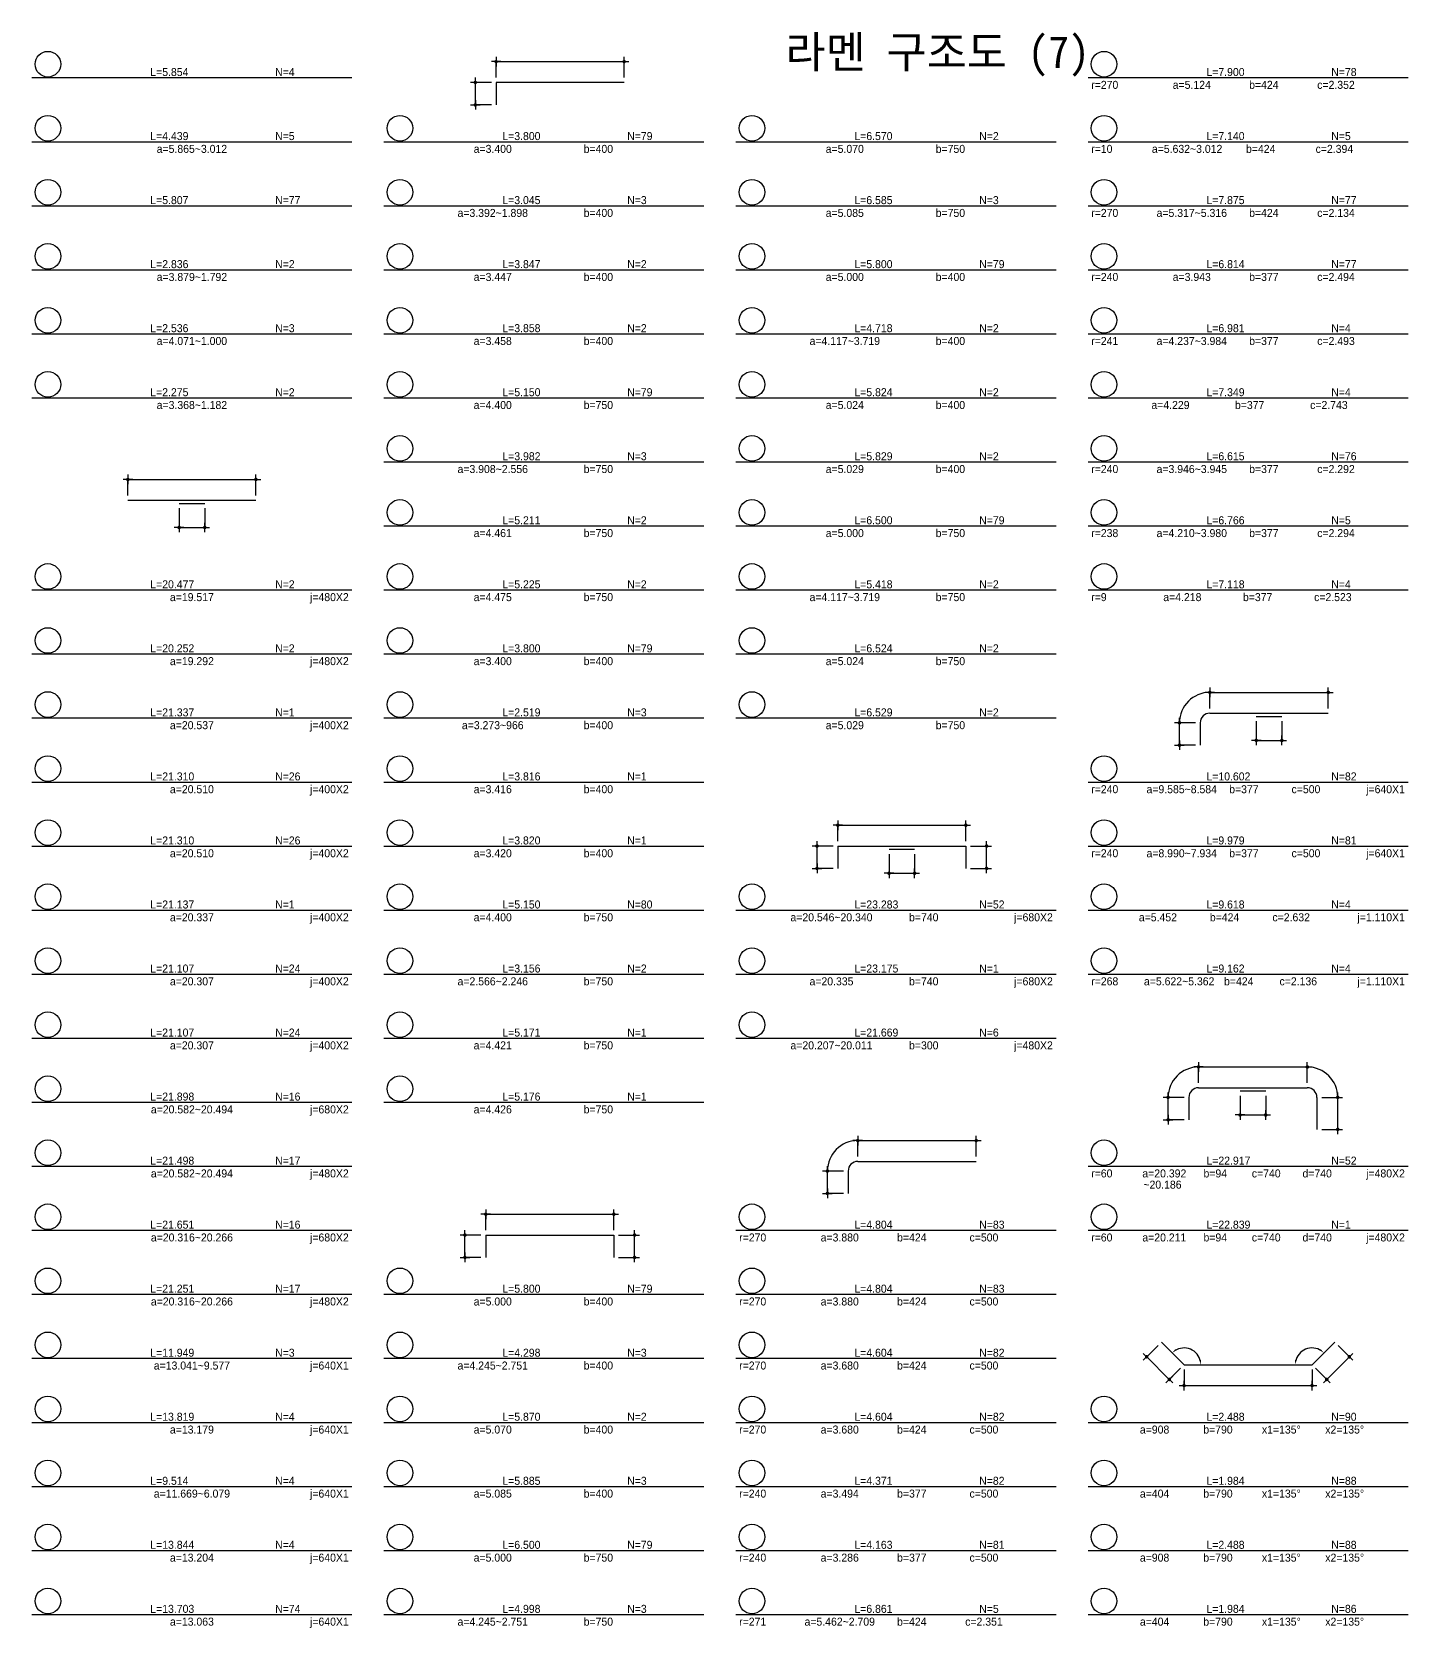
# Model space of a CAD drawing. Extents: x 2629709 to 3675628, y 1179 to 102095.
# Drawn here: x 3256398 to 3277898, y 3037 to 27964 of the extents above; entities that cross this region are included whole.
import ezdxf
from ezdxf.enums import TextEntityAlignment as Align

# ---------------------------------------------------------------- set-up
doc = ezdxf.new("R2010")
doc.units = 0
doc.header["$LTSCALE"] = 550
doc.header["$MEASUREMENT"] = 0
for name, color, linetype in [('CS-DIML', 1, 'CONTINUOUS'), ('CS-DIMS', 1, 'CONTINUOUS'), ('CS-RBAR-EREC', 6, 'CONTINUOUS'), ('CS-RBAR-MAJR', 6, 'CONTINUOUS'), ('CS-SYMB', 3, 'CONTINUOUS'), ('CS-SYMB-LIN3', 1, 'CONTINUOUS'), ('CS-TEXT', 3, 'CONTINUOUS'), ('TITLE-TEXT', 7, 'CONTINUOUS')]:
    doc.layers.add(name, color=color, linetype=linetype)
doc.styles.add('A_STANDARD', font='Dotum.ttf')
doc.styles.add('TB_TEXT', font='DotumChe.ttf')

# ---------------------------------------------------------------- blocks, each defined once
blk = doc.blocks.new('CSNUM1-KCFIT-JEWON')
at = {"layer": 'CS-SYMB-LIN3'}
blk.add_circle((5, 4.2), 4, dxfattribs=at)
at = {"layer": 'CS-TEXT', "style": 'A_STANDARD', "width": 1.529584, "flags": 1}
blk.add_attdef('RB_NO', text='', height=2.5, dxfattribs=at).set_placement((1.604173, 2.917017), (8.341627, 2.917017), align=Align.FIT)
at = {"layer": 'CS-TEXT', "style": 'A_STANDARD', "flags": 1}
for tag, p in [('RB_DIA', (11.5, 1.5)), ('RB_LEN', (1.739, -3.958874))]:
    blk.add_attdef(tag, p, '', height=2.5, dxfattribs=at)
blk = doc.blocks.new('CSBNUM1-JEWON')
at = {"layer": 'CS-SYMB-LIN3'}
blk.add_circle((5, 4.2), 4, dxfattribs=at)
at = {"layer": 'CS-TEXT', "style": 'A_STANDARD', "flags": 1}
blk.add_attdef('RB_NO', text='', height=2.5, dxfattribs=at).set_placement((5, 4.2), align=Align.MIDDLE)
for tag, p in [('RB_DIA', (11.5, 1.5)), ('RB_LEN', (1.739, -3.958874))]:
    blk.add_attdef(tag, p, '', height=2.5, dxfattribs=at)
blk = doc.blocks.new('CSBSHPE-A01')
at = {"layer": 'CS-DIMS'}
for p, q in [((-18.5, 6.5), (-21.5, 6.5)), ((-20, 8), (-20, 5)), ((-20, 1.5), (-20, 6.5)), ((-20, 6.5), (20, 6.5)), ((18.5, 6.5), (21.5, 6.5)), ((20, 5), (20, 8)), ((20, 1.5), (20, 6.5)), ((-4, -2.5), (-4, -8.5)), ((4, -2.5), (4, -8.5)), ((-2.5, -8.5), (-5.5, -8.5)), ((-4, -7), (-4, -10)), ((-4, -8.5), (4, -8.5)), ((2.5, -8.5), (5.5, -8.5)), ((4, -10), (4, -7))]:
    blk.add_line(p, q, dxfattribs=at)
at = {"layer": 'CS-DIMS', "const_width": 0.55}
for points in [[(-19.725, 6.5, 1), (-20.275, 6.5, 1)], [(20.275, 6.5, 1), (19.725, 6.5, 1)], [(-3.725, -8.5, 1), (-4.275, -8.5, 1)], [(4.275, -8.5, 1), (3.725, -8.5, 1)]]:
    blk.add_lwpolyline(points, format="xyb", close=True, dxfattribs=at)
at = {"layer": 'CS-RBAR-EREC'}
for p, q in [((-20, 0), (20, 0)), ((-4, -1), (4, -1))]:
    blk.add_line(p, q, dxfattribs=at)
at = {"layer": 'CS-TEXT', "style": 'A_STANDARD', "flags": 1}
for tag, p in [('A', (0, 8.166667)), ('J', (0, -6.833333))]:
    blk.add_attdef(tag, text='', height=2.5, dxfattribs=at).set_placement(p, align=Align.CENTER)
blk = doc.blocks.new('CSBSHPE-B00')
at = {"layer": 'CS-DIMS'}
for p, q in [((-18.5, 6.5), (-21.5, 6.5)), ((-20, 8), (-20, 5)), ((-20, 1.5), (-20, 6.5)), ((-20, 6.5), (20, 6.5)), ((18.5, 6.5), (21.5, 6.5)), ((20, 5), (20, 8)), ((20, 1.5), (20, 6.5)), ((-25, 0), (-28, 0)), ((-26.5, -1.5), (-26.5, 1.5)), ((-26.5, -7), (-26.5, 0)), ((-21.5, 0), (-26.5, 0)), ((-28, -7), (-25, -7)), ((-26.5, -5.5), (-26.5, -8.5)), ((-21.5, -7), (-26.5, -7))]:
    blk.add_line(p, q, dxfattribs=at)
at = {"layer": 'CS-DIMS', "const_width": 0.55}
for points in [[(-19.725, 6.5, 1), (-20.275, 6.5, 1)], [(20.275, 6.5, 1), (19.725, 6.5, 1)], [(-26.225, 0, 1), (-26.775, 0, 1)], [(-26.225, -7, 1), (-26.775, -7, 1)]]:
    blk.add_lwpolyline(points, format="xyb", close=True, dxfattribs=at)
at = {"layer": 'CS-RBAR-EREC'}
for p, q in [((-20, 0), (-20, -7)), ((20, 0), (-20, 0))]:
    blk.add_line(p, q, dxfattribs=at)
at = {"layer": 'CS-TEXT', "style": 'A_STANDARD', "flags": 1}
blk.add_attdef('A', text='', height=2.5, dxfattribs=at).set_placement((0, 8.166667), align=Align.CENTER)
blk.add_attdef('B', text='', height=2.5, rotation=90, dxfattribs=at).set_placement((-28.166667, -3.430843), align=Align.CENTER)
blk = doc.blocks.new('CSBSHPE-D00')
at = {"layer": 'CS-DIMS'}
for p, q in [((-18.5, 6.5), (-21.5, 6.5)), ((-20, 8), (-20, 5)), ((-20, 1.5), (-20, 6.5)), ((-20, 6.5), (20, 6.5)), ((18.5, 6.5), (21.5, 6.5)), ((20, 5), (20, 8)), ((20, 1.5), (20, 6.5)), ((-25, 0), (-28, 0)), ((-26.5, -1.5), (-26.5, 1.5)), ((-26.5, -7), (-26.5, 0)), ((-21.5, 0), (-26.5, 0)), ((21.5, 0), (26.5, 0)), ((25, 0), (28, 0)), ((26.5, -1.5), (26.5, 1.5)), ((26.5, -7), (26.5, 0)), ((-28, -7), (-25, -7)), ((-26.5, -5.5), (-26.5, -8.5)), ((-21.5, -7), (-26.5, -7)), ((21.5, -7), (26.5, -7)), ((25, -7), (28, -7)), ((26.5, -8.5), (26.5, -5.5))]:
    blk.add_line(p, q, dxfattribs=at)
at = {"layer": 'CS-DIMS', "const_width": 0.55}
for points in [[(-19.725, 6.5, 1), (-20.275, 6.5, 1)], [(20.275, 6.5, 1), (19.725, 6.5, 1)], [(-26.225, 0, 1), (-26.775, 0, 1)], [(26.775, 0, 1), (26.225, 0, 1)], [(-26.225, -7, 1), (-26.775, -7, 1)], [(26.775, -7, 1), (26.225, -7, 1)]]:
    blk.add_lwpolyline(points, format="xyb", close=True, dxfattribs=at)
at = {"layer": 'CS-RBAR-EREC'}
for p, q in [((-20, 0), (-20, -7)), ((-20, 0), (20, 0)), ((20, 0), (20, -7))]:
    blk.add_line(p, q, dxfattribs=at)
at = {"layer": 'CS-TEXT', "style": 'A_STANDARD', "flags": 1}
blk.add_attdef('A', text='', height=2.5, dxfattribs=at).set_placement((0, 8.166667), align=Align.CENTER)
for tag, p in [('B', (-28.166667, -3.430843)), ('C', (24.833333, -3.430843))]:
    blk.add_attdef(tag, text='', height=2.5, rotation=90, dxfattribs=at).set_placement(p, align=Align.CENTER)
blk = doc.blocks.new('CSBSHPE-D01')
at = {"layer": 'CS-DIMS'}
for p, q in [((-18.5, 6.5), (-21.5, 6.5)), ((-20, 8), (-20, 5)), ((-20, 1.5), (-20, 6.5)), ((-20, 6.5), (20, 6.5)), ((18.5, 6.5), (21.5, 6.5)), ((20, 5), (20, 8)), ((20, 1.5), (20, 6.5)), ((-25, 0), (-28, 0)), ((-26.5, -1.5), (-26.5, 1.5)), ((-26.5, -7), (-26.5, 0)), ((-21.5, 0), (-26.5, 0)), ((21.5, 0), (26.5, 0)), ((25, 0), (28, 0)), ((26.5, -1.5), (26.5, 1.5)), ((26.5, -7), (26.5, 0)), ((-4, -2.5), (-4, -8.5)), ((4, -2.5), (4, -8.5)), ((-28, -7), (-25, -7)), ((-26.5, -5.5), (-26.5, -8.5)), ((-21.5, -7), (-26.5, -7)), ((-2.5, -8.5), (-5.5, -8.5)), ((-4, -7), (-4, -10)), ((-4, -8.5), (4, -8.5)), ((2.5, -8.5), (5.5, -8.5)), ((4, -10), (4, -7)), ((21.5, -7), (26.5, -7)), ((25, -7), (28, -7)), ((26.5, -8.5), (26.5, -5.5))]:
    blk.add_line(p, q, dxfattribs=at)
at = {"layer": 'CS-DIMS', "const_width": 0.55}
for points in [[(-19.725, 6.5, 1), (-20.275, 6.5, 1)], [(20.275, 6.5, 1), (19.725, 6.5, 1)], [(-26.225, 0, 1), (-26.775, 0, 1)], [(26.775, 0, 1), (26.225, 0, 1)], [(-26.225, -7, 1), (-26.775, -7, 1)], [(-3.725, -8.5, 1), (-4.275, -8.5, 1)], [(4.275, -8.5, 1), (3.725, -8.5, 1)], [(26.775, -7, 1), (26.225, -7, 1)]]:
    blk.add_lwpolyline(points, format="xyb", close=True, dxfattribs=at)
at = {"layer": 'CS-RBAR-EREC'}
for p, q in [((-20, 0), (-20, -7)), ((-20, 0), (20, 0)), ((20, 0), (20, -7)), ((-4, -1), (4, -1))]:
    blk.add_line(p, q, dxfattribs=at)
at = {"layer": 'CS-TEXT', "style": 'A_STANDARD', "flags": 1}
for tag, p in [('A', (0, 8.166667)), ('J', (0, -6.833333))]:
    blk.add_attdef(tag, text='', height=2.5, dxfattribs=at).set_placement(p, align=Align.CENTER)
for tag, p in [('B', (-28.166667, -3.430843)), ('C', (24.833333, -3.430843))]:
    blk.add_attdef(tag, text='', height=2.5, rotation=90, dxfattribs=at).set_placement(p, align=Align.CENTER)
blk = doc.blocks.new('CSBSHPE-C00')
at = {"layer": 'CS-DIMS'}
for p, q in [((-17, 6.5), (-20, 6.5)), ((-18.5, 8), (-18.5, 5)), ((-18.5, 1.5), (-18.5, 6.5)), ((-18.5, 6.5), (18.5, 6.5)), ((17, 6.5), (20, 6.5)), ((18.5, 5), (18.5, 8)), ((18.5, 1.5), (18.5, 6.5)), ((-26.5, -3), (-29.5, -3)), ((-28, -4.5), (-28, -1.5)), ((-28, -10), (-28, -3)), ((-23, -3), (-28, -3)), ((-28, -8.5), (-28, -11.5)), ((-29.5, -10), (-26.5, -10)), ((-23, -10), (-28, -10))]:
    blk.add_line(p, q, dxfattribs=at)
at = {"layer": 'CS-DIMS', "const_width": 0.55}
for points in [[(-18.225, 6.5, 1), (-18.775, 6.5, 1)], [(18.775, 6.5, 1), (18.225, 6.5, 1)], [(-27.725, -3, 1), (-28.275, -3, 1)], [(-27.725, -10, 1), (-28.275, -10, 1)]]:
    blk.add_lwpolyline(points, format="xyb", close=True, dxfattribs=at)
at = {"layer": 'CS-DIMS'}
blk.add_arc((-18.5, -3), 9.5, 90, 180, dxfattribs=at)
at = {"layer": 'CS-RBAR-EREC'}
for p, q in [((-18.5, 0), (18.5, 0)), ((-21.5, -3), (-21.5, -10))]:
    blk.add_line(p, q, dxfattribs=at)
blk.add_arc((-18.5, -3), 3, 90, 180, dxfattribs=at)
at = {"layer": 'CS-TEXT', "style": 'A_STANDARD', "flags": 1}
for tag, p in [('A', (0, 8.166667)), ('R', (-18.223681, -4.700903))]:
    blk.add_attdef(tag, text='', height=2.5, dxfattribs=at).set_placement(p, align=Align.CENTER)
for tag, rotation, p in [('B', 45, (-26.552853, 4.492054)), ('C', 90, (-29.666667, -6.430843))]:
    blk.add_attdef(tag, text='', height=2.5, rotation=rotation, dxfattribs=at).set_placement(p, align=Align.CENTER)
blk = doc.blocks.new('CSBSHPE-C01')
at = {"layer": 'CS-DIMS'}
for p, q in [((-17, 6.5), (-20, 6.5)), ((-18.5, 8), (-18.5, 5)), ((-18.5, 1.5), (-18.5, 6.5)), ((-18.5, 6.5), (18.5, 6.5)), ((17, 6.5), (20, 6.5)), ((18.5, 5), (18.5, 8)), ((18.5, 1.5), (18.5, 6.5)), ((-26.5, -3), (-29.5, -3)), ((-28, -4.5), (-28, -1.5)), ((-28, -10), (-28, -3)), ((-23, -3), (-28, -3)), ((-4, -2.5), (-4, -8.5)), ((4, -2.5), (4, -8.5)), ((-28, -8.5), (-28, -11.5)), ((-2.5, -8.5), (-5.5, -8.5)), ((-4, -7), (-4, -10)), ((-4, -8.5), (4, -8.5)), ((2.5, -8.5), (5.5, -8.5)), ((4, -10), (4, -7)), ((-29.5, -10), (-26.5, -10)), ((-23, -10), (-28, -10))]:
    blk.add_line(p, q, dxfattribs=at)
at = {"layer": 'CS-DIMS', "const_width": 0.55}
for points in [[(-18.225, 6.5, 1), (-18.775, 6.5, 1)], [(18.775, 6.5, 1), (18.225, 6.5, 1)], [(-27.725, -3, 1), (-28.275, -3, 1)], [(-27.725, -10, 1), (-28.275, -10, 1)], [(-3.725, -8.5, 1), (-4.275, -8.5, 1)], [(4.275, -8.5, 1), (3.725, -8.5, 1)]]:
    blk.add_lwpolyline(points, format="xyb", close=True, dxfattribs=at)
at = {"layer": 'CS-DIMS'}
blk.add_arc((-18.5, -3), 9.5, 90, 180, dxfattribs=at)
at = {"layer": 'CS-RBAR-EREC'}
for p, q in [((-18.5, 0), (18.5, 0)), ((-21.5, -3), (-21.5, -10)), ((-4, -1), (4, -1))]:
    blk.add_line(p, q, dxfattribs=at)
blk.add_arc((-18.5, -3), 3, 90, 180, dxfattribs=at)
at = {"layer": 'CS-TEXT', "style": 'A_STANDARD', "flags": 1}
for tag, p in [('A', (0, 8.166667)), ('R', (-18.223681, -4.700903)), ('J', (0, -6.833333))]:
    blk.add_attdef(tag, text='', height=2.5, dxfattribs=at).set_placement(p, align=Align.CENTER)
for tag, rotation, p in [('B', 45, (-26.552853, 4.492054)), ('C', 90, (-29.666667, -6.430843))]:
    blk.add_attdef(tag, text='', height=2.5, rotation=rotation, dxfattribs=at).set_placement(p, align=Align.CENTER)
blk = doc.blocks.new('CSBSHPE-E01')
at = {"layer": 'CS-DIMS'}
for p, q in [((-15.5, 6.5), (-18.5, 6.5)), ((-17, 8), (-17, 5)), ((-17, 1.5), (-17, 6.5)), ((-17, 6.5), (17, 6.5)), ((15.5, 6.5), (18.5, 6.5)), ((17, 5), (17, 8)), ((17, 1.5), (17, 6.5)), ((-25, -3), (-28, -3)), ((-26.5, -4.5), (-26.5, -1.5)), ((-21.5, -3), (-26.5, -3)), ((-26.5, -10), (-26.5, -3)), ((-4, -2.5), (-4, -8.5)), ((4, -2.5), (4, -8.5)), ((21.5, -3), (26.5, -3)), ((25, -3), (28, -3)), ((26.5, -4.5), (26.5, -1.5)), ((26.5, -13), (26.5, -3)), ((-26.5, -8.5), (-26.5, -11.5)), ((-2.5, -8.5), (-5.5, -8.5)), ((-4, -7), (-4, -10)), ((-4, -8.5), (4, -8.5)), ((2.5, -8.5), (5.5, -8.5)), ((4, -10), (4, -7)), ((-28, -10), (-25, -10)), ((-21.5, -10), (-26.5, -10)), ((21.5, -13), (26.5, -13)), ((25, -13), (28, -13)), ((26.5, -14.5), (26.5, -11.5))]:
    blk.add_line(p, q, dxfattribs=at)
at = {"layer": 'CS-DIMS', "const_width": 0.55}
for points in [[(-16.725, 6.5, 1), (-17.275, 6.5, 1)], [(17.275, 6.5, 1), (16.725, 6.5, 1)], [(-26.225, -3, 1), (-26.775, -3, 1)], [(26.775, -3, 1), (26.225, -3, 1)], [(-26.225, -10, 1), (-26.775, -10, 1)], [(-3.725, -8.5, 1), (-4.275, -8.5, 1)], [(4.275, -8.5, 1), (3.725, -8.5, 1)], [(26.775, -13, 1), (26.225, -13, 1)]]:
    blk.add_lwpolyline(points, format="xyb", close=True, dxfattribs=at)
at = {"layer": 'CS-DIMS'}
for centre, start, end in [((-17, -3), 90, 180), ((17, -3), 0, 90)]:
    blk.add_arc(centre, 9.5, start, end, dxfattribs=at)
at = {"layer": 'CS-RBAR-EREC'}
for p, q in [((-17, 0), (17, 0)), ((-20, -3), (-20, -10)), ((-4, -1), (4, -1)), ((20, -3), (20, -13))]:
    blk.add_line(p, q, dxfattribs=at)
for centre, start, end in [((-17, -3), 90, 180), ((17, -3), 0, 90)]:
    blk.add_arc(centre, 3, start, end, dxfattribs=at)
at = {"layer": 'CS-TEXT', "style": 'A_STANDARD', "flags": 1}
for tag, p in [('A', (0, 8.166667)), ('R', (-15.74259, -5.504983)), ('J', (0, -6.833333)), ('R', (15.997343, -5.504983))]:
    blk.add_attdef(tag, text='', height=2.5, dxfattribs=at).set_placement(p, align=Align.CENTER)
for tag, rotation, p in [('B', 45, (-25.052853, 4.492054)), ('B', 315, (25.395123, 4.182619)), ('C', 90, (-28.166667, -6.430843)), ('D', 90, (24.833333, -7.930843))]:
    blk.add_attdef(tag, text='', height=2.5, rotation=rotation, dxfattribs=at).set_placement(p, align=Align.CENTER)
blk = doc.blocks.new('CSBSHPE-G00')
at = {"layer": 'CS-DIMS'}
for p, q in [((-28.131728, 6.010408), (-31.667262, 2.474874)), ((28.131728, 6.010408), (31.667262, 2.474874)), ((-30.606602, 3.535534), (-32.727922, 1.414214)), ((-30.606602, 1.414214), (-32.727922, 3.535534)), ((-24.596194, -4.596194), (-31.667262, 2.474874)), ((24.596194, -4.596194), (31.667262, 2.474874)), ((30.606602, 1.414214), (32.727922, 3.535534)), ((32.727922, 1.414214), (30.606602, 3.535534)), ((-25.656854, -5.656854), (-23.535534, -3.535534)), ((-25.656854, -3.535534), (-23.535534, -5.656854)), ((-21.06066, -1.06066), (-24.596194, -4.596194)), ((-20, -1.5), (-20, -6.5)), ((20, -1.5), (20, -6.5)), ((21.06066, -1.06066), (24.596194, -4.596194)), ((25.656854, -5.656854), (23.535534, -3.535534)), ((23.535534, -5.656854), (25.656854, -3.535534)), ((-21.5, -6.5), (-18.5, -6.5)), ((-20, -8), (-20, -5)), ((-20, -6.5), (20, -6.5)), ((18.5, -6.5), (21.5, -6.5)), ((20, -8), (20, -5))]:
    blk.add_line(p, q, dxfattribs=at)
for points, const_width in [([(-31.392262, 2.474873, 1), (-31.942262, 2.474873, 1)], 0.55), ([(31.942262, 2.474873, 1), (31.392262, 2.474873, 1)], 0.55), ([(-24.321195, -4.596194, 1), (-24.871193, -4.596194, 1)], 0.549999), ([(24.871193, -4.596194, 1), (24.321195, -4.596194, 1)], 0.549999), ([(-19.725, -6.5, 1), (-20.275, -6.5, 1)], 0.55), ([(20.275, -6.5, 1), (19.725, -6.5, 1)], 0.55)]:
    blk.add_lwpolyline(points, format="xyb", close=True, dxfattribs=dict(at, const_width=const_width))
at = {"layer": 'CS-DIMS', "linetype": 'ByBlock'}
for centre, start, end in [((-20, 0), 10.959545, 124.040455), ((20, 0), 55.959545, 169.040455)]:
    blk.add_arc(centre, 5.235912, start, end, dxfattribs=at)
at = {"layer": 'CS-DIMS'}
for points in [[(-22.386162, 4.464025), (-22.704337, 4.849725), (-23.702349, 3.702349)], [(-14.658472, 1.517019), (-15.156187, 1.469271), (-14.764088, 0)], [(14.658472, 1.517019), (15.156187, 1.469271), (14.764088, 0)], [(22.386162, 4.464025), (22.704337, 4.849725), (23.702349, 3.702349)]]:
    blk.add_solid(points, dxfattribs=at)
at = {"layer": 'CS-RBAR-EREC'}
for p, q in [((-20, 0), (-27.071068, 7.071068)), ((20, 0), (27.071068, 7.071068)), ((-20, 0), (20, 0))]:
    blk.add_line(p, q, dxfattribs=at)
at = {"layer": 'CS-TEXT', "style": 'A_STANDARD', "flags": 1}
for tag, p in [('X1', (-14.694, 4.441667)), ('X2', (13.723, 4.043667)), ('A', (0, -4.833333))]:
    blk.add_attdef(tag, text='', height=2.5, dxfattribs=at).set_placement(p, align=Align.CENTER)
for rotation, p in [(315, (-26.904316, 0.06895)), (45, (27.052723, 0.196777))]:
    blk.add_attdef('B', text='', height=2.5, rotation=rotation, dxfattribs=at).set_placement(p, align=Align.CENTER)

msp = doc.modelspace()

# ---------------------------------------------------------------- linework, layer by layer
at = {"layer": 'CS-DIML'}
for p, q in [((3256398, 27250), (3261398, 27250)), ((3272898, 27250), (3277898, 27250)), ((3256398, 26250), (3261398, 26250)), ((3261898, 26250), (3266898, 26250)), ((3267398, 26250), (3272398, 26250)), ((3272898, 26250), (3277898, 26250)), ((3256398, 25250), (3261398, 25250)), ((3261898, 25250), (3266898, 25250)), ((3267398, 25250), (3272398, 25250)), ((3272898, 25250), (3277898, 25250)), ((3256398, 24250), (3261398, 24250)), ((3261898, 24250), (3266898, 24250)), ((3267398, 24250), (3272398, 24250)), ((3272898, 24250), (3277898, 24250)), ((3256398, 23250), (3261398, 23250)), ((3261898, 23250), (3266898, 23250)), ((3267398, 23250), (3272398, 23250)), ((3272898, 23250), (3277898, 23250)), ((3256398, 22250), (3261398, 22250)), ((3261898, 22250), (3266898, 22250)), ((3267398, 22250), (3272398, 22250)), ((3272898, 22250), (3277898, 22250)), ((3261898, 21250), (3266898, 21250)), ((3267398, 21250), (3272398, 21250)), ((3272898, 21250), (3277898, 21250)), ((3261898, 20250), (3266898, 20250)), ((3267398, 20250), (3272398, 20250)), ((3272898, 20250), (3277898, 20250)), ((3256398, 19250), (3261398, 19250)), ((3261898, 19250), (3266898, 19250)), ((3267398, 19250), (3272398, 19250)), ((3272898, 19250), (3277898, 19250)), ((3256398, 18250), (3261398, 18250)), ((3261898, 18250), (3266898, 18250)), ((3267398, 18250), (3272398, 18250)), ((3256398, 17250), (3261398, 17250)), ((3261898, 17250), (3266898, 17250)), ((3267398, 17250), (3272398, 17250)), ((3256398, 16250), (3261398, 16250)), ((3261898, 16250), (3266898, 16250)), ((3272898, 16250), (3277898, 16250)), ((3256398, 15250), (3261398, 15250)), ((3261898, 15250), (3266898, 15250)), ((3272898, 15250), (3277898, 15250)), ((3256398, 14250), (3261398, 14250)), ((3261898, 14250), (3266898, 14250)), ((3267398, 14250), (3272398, 14250)), ((3272898, 14250), (3277898, 14250)), ((3256398, 13250), (3261398, 13250)), ((3261898, 13250), (3266898, 13250)), ((3267398, 13250), (3272398, 13250)), ((3272898, 13250), (3277898, 13250)), ((3256398, 12250), (3261398, 12250)), ((3261898, 12250), (3266898, 12250)), ((3267398, 12250), (3272398, 12250)), ((3256398, 11250), (3261398, 11250)), ((3261898, 11250), (3266898, 11250)), ((3256398, 10250), (3261398, 10250)), ((3272898, 10250), (3277898, 10250)), ((3256398, 9250), (3261398, 9250)), ((3267398, 9250), (3272398, 9250)), ((3272898, 9250), (3277898, 9250)), ((3256398, 8250), (3261398, 8250)), ((3261898, 8250), (3266898, 8250)), ((3267398, 8250), (3272398, 8250)), ((3256398, 7250), (3261398, 7250)), ((3261898, 7250), (3266898, 7250)), ((3267398, 7250), (3272398, 7250)), ((3256398, 6250), (3261398, 6250)), ((3261898, 6250), (3266898, 6250)), ((3267398, 6250), (3272398, 6250)), ((3272898, 6250), (3277898, 6250)), ((3256398, 5250), (3261398, 5250)), ((3261898, 5250), (3266898, 5250)), ((3267398, 5250), (3272398, 5250)), ((3272898, 5250), (3277898, 5250)), ((3256398, 4250), (3261398, 4250)), ((3261898, 4250), (3266898, 4250)), ((3267398, 4250), (3272398, 4250)), ((3272898, 4250), (3277898, 4250)), ((3256398, 3250), (3261398, 3250)), ((3261898, 3250), (3266898, 3250)), ((3267398, 3250), (3272398, 3250)), ((3272898, 3250), (3277898, 3250))]:
    msp.add_line(p, q, dxfattribs=at)

# ---------------------------------------------------------------- block references
at = {"layer": 'CS-RBAR-EREC', "xscale": 50, "yscale": 50, "zscale": 50}
for name, p in [('CSBSHPE-B00', (3264651, 27175)), ('CSBSHPE-A01', (3258898, 20650)), ('CSBSHPE-C01', (3275726, 17325)), ('CSBSHPE-D01', (3269989, 15250)), ('CSBSHPE-E01', (3275474, 11475)), ('CSBSHPE-C00', (3270226, 10325)), ('CSBSHPE-D00', (3264489, 9175)), ('CSBSHPE-G00', (3275398, 7150))]:
    msp.add_blockref(name, p, dxfattribs=at)
at = {"layer": 'CS-RBAR-MAJR', "xscale": 50, "yscale": 50, "zscale": 50}
for p in [(3272898, 27250), (3261898, 26250), (3267398, 26250), (3256398, 25250), (3261898, 25250), (3267398, 25250), (3272898, 25250), (3261898, 24250), (3267398, 24250), (3272898, 24250), (3261898, 23250), (3267398, 23250), (3261898, 22250), (3267398, 22250), (3261898, 21250), (3267398, 21250), (3272898, 21250), (3261898, 20250), (3267398, 20250), (3256398, 19250), (3261898, 19250), (3267398, 19250), (3256398, 18250), (3261898, 18250), (3267398, 18250), (3261898, 17250), (3267398, 17250), (3256398, 16250), (3261898, 16250), (3256398, 15250), (3261898, 15250), (3261898, 14250), (3267398, 14250), (3256398, 13250), (3261898, 13250), (3267398, 13250), (3256398, 12250), (3261898, 12250), (3267398, 12250), (3256398, 11250), (3261898, 11250), (3256398, 10250), (3272898, 10250), (3256398, 9250), (3267398, 9250), (3272898, 9250), (3256398, 8250), (3261898, 8250), (3267398, 8250), (3261898, 7250), (3267398, 7250), (3261898, 6250), (3267398, 6250), (3272898, 6250), (3261898, 5250), (3272898, 5250), (3261898, 4250), (3272898, 4250), (3256398, 3250), (3261898, 3250), (3272898, 3250)]:
    msp.add_blockref('CSBNUM1-JEWON', p, dxfattribs=at)
at = {"layer": 'CS-SYMB', "xscale": 50, "yscale": 50, "zscale": 50}
for p in [(3256398, 27250), (3256398, 26250), (3272898, 26250), (3256398, 24250), (3256398, 23250), (3272898, 23250), (3256398, 22250), (3272898, 22250), (3272898, 20250), (3272898, 19250), (3256398, 17250), (3272898, 16250), (3272898, 15250), (3256398, 14250), (3272898, 14250), (3272898, 13250), (3256398, 7250), (3256398, 6250), (3256398, 5250), (3267398, 5250), (3256398, 4250), (3267398, 4250), (3267398, 3250)]:
    msp.add_blockref('CSNUM1-KCFIT-JEWON', p, dxfattribs=at)

# ---------------------------------------------------------------- texts
at = {"layer": 'CS-TEXT', "style": 'A_STANDARD'}
for s, p in [('L=5.854', (3258248, 27275)), ('N=4', (3260198, 27275)), ('r=270', (3272948, 27075)), ('L=7.900', (3274748, 27275)), ('N=78', (3276698, 27275)), ('L=4.439', (3258248, 26275)), ('N=5', (3260198, 26275)), ('L=3.800', (3263748, 26275)), ('N=79', (3265698, 26275)), ('L=6.570', (3269248, 26275)), ('N=2', (3271198, 26275)), ('r=10', (3272948, 26075)), ('L=7.140', (3274748, 26275)), ('N=5', (3276698, 26275)), ('L=5.807', (3258248, 25275)), ('N=77', (3260198, 25275)), ('L=3.045', (3263748, 25275)), ('N=3', (3265698, 25275)), ('L=6.585', (3269248, 25275)), ('N=3', (3271198, 25275)), ('r=270', (3272948, 25075)), ('L=7.875', (3274748, 25275)), ('N=77', (3276698, 25275)), ('L=2.836', (3258248, 24275)), ('N=2', (3260198, 24275)), ('L=3.847', (3263748, 24275)), ('N=2', (3265698, 24275)), ('L=5.800', (3269248, 24275)), ('N=79', (3271198, 24275)), ('r=240', (3272948, 24075)), ('L=6.814', (3274748, 24275)), ('N=77', (3276698, 24275)), ('L=2.536', (3258248, 23275)), ('N=3', (3260198, 23275)), ('L=3.858', (3263748, 23275)), ('N=2', (3265698, 23275)), ('L=4.718', (3269248, 23275)), ('N=2', (3271198, 23275)), ('r=241', (3272948, 23075)), ('L=6.981', (3274748, 23275)), ('N=4', (3276698, 23275)), ('L=2.275', (3258248, 22275)), ('N=2', (3260198, 22275)), ('L=5.150', (3263748, 22275)), ('N=79', (3265698, 22275)), ('L=5.824', (3269248, 22275)), ('N=2', (3271198, 22275)), ('L=7.349', (3274748, 22275)), ('N=4', (3276698, 22275)), ('L=3.982', (3263748, 21275)), ('N=3', (3265698, 21275)), ('L=5.829', (3269248, 21275)), ('N=2', (3271198, 21275)), ('r=240', (3272948, 21075)), ('L=6.615', (3274748, 21275)), ('N=76', (3276698, 21275)), ('L=5.211', (3263748, 20275)), ('N=2', (3265698, 20275)), ('L=6.500', (3269248, 20275)), ('N=79', (3271198, 20275)), ('r=238', (3272948, 20075)), ('L=6.766', (3274748, 20275)), ('N=5', (3276698, 20275)), ('L=20.477', (3258248, 19275)), ('N=2', (3260198, 19275)), ('L=5.225', (3263748, 19275)), ('N=2', (3265698, 19275)), ('L=5.418', (3269248, 19275)), ('N=2', (3271198, 19275)), ('r=9', (3272948, 19075)), ('L=7.118', (3274748, 19275)), ('N=4', (3276698, 19275)), ('L=20.252', (3258248, 18275)), ('N=2', (3260198, 18275)), ('L=3.800', (3263748, 18275)), ('N=79', (3265698, 18275)), ('L=6.524', (3269248, 18275)), ('N=2', (3271198, 18275)), ('L=21.337', (3258248, 17275)), ('N=1', (3260198, 17275)), ('L=2.519', (3263748, 17275)), ('N=3', (3265698, 17275)), ('L=6.529', (3269248, 17275)), ('N=2', (3271198, 17275)), ('L=21.310', (3258248, 16275)), ('N=26', (3260198, 16275)), ('L=3.816', (3263748, 16275)), ('N=1', (3265698, 16275)), ('L=10.602', (3274748, 16275)), ('N=82', (3276698, 16275)), ('r=240', (3272948, 16075)), ('L=21.310', (3258248, 15275)), ('N=26', (3260198, 15275)), ('L=3.820', (3263748, 15275)), ('N=1', (3265698, 15275)), ('L=9.979', (3274748, 15275)), ('N=81', (3276698, 15275)), ('r=240', (3272948, 15075)), ('L=21.137', (3258248, 14275)), ('N=1', (3260198, 14275)), ('L=5.150', (3263748, 14275)), ('N=80', (3265698, 14275)), ('L=23.283', (3269248, 14275)), ('N=52', (3271198, 14275)), ('L=9.618', (3274748, 14275)), ('N=4', (3276698, 14275)), ('L=21.107', (3258248, 13275)), ('N=24', (3260198, 13275)), ('L=3.156', (3263748, 13275)), ('N=2', (3265698, 13275)), ('L=23.175', (3269248, 13275)), ('N=1', (3271198, 13275)), ('L=9.162', (3274748, 13275)), ('N=4', (3276698, 13275)), ('r=268', (3272948, 13075)), ('L=21.107', (3258248, 12275)), ('N=24', (3260198, 12275)), ('L=5.171', (3263748, 12275)), ('N=1', (3265698, 12275)), ('L=21.669', (3269248, 12275)), ('N=6', (3271198, 12275)), ('L=21.898', (3258248, 11275)), ('N=16', (3260198, 11275)), ('L=5.176', (3263748, 11275)), ('N=1', (3265698, 11275)), ('L=21.498', (3258248, 10275)), ('N=17', (3260198, 10275)), ('L=22.917', (3274748, 10275)), ('N=52', (3276698, 10275)), ('r=60', (3272948, 10075)), (' ~20.186', (3273718, 9900)), ('L=21.651', (3258248, 9275)), ('N=16', (3260198, 9275)), ('L=4.804', (3269248, 9275)), ('N=83', (3271198, 9275)), ('L=22.839', (3274748, 9275)), ('N=1', (3276698, 9275)), ('r=270', (3267448, 9075)), ('r=60', (3272948, 9075)), ('L=21.251', (3258248, 8275)), ('N=17', (3260198, 8275)), ('L=5.800', (3263748, 8275)), ('N=79', (3265698, 8275)), ('L=4.804', (3269248, 8275)), ('N=83', (3271198, 8275)), ('r=270', (3267448, 8075)), ('L=11.949', (3258248, 7275)), ('N=3', (3260198, 7275)), ('L=4.298', (3263748, 7275)), ('N=3', (3265698, 7275)), ('L=4.604', (3269248, 7275)), ('N=82', (3271198, 7275)), ('r=270', (3267448, 7075)), ('L=13.819', (3258248, 6275)), ('N=4', (3260198, 6275)), ('L=5.870', (3263748, 6275)), ('N=2', (3265698, 6275)), ('L=4.604', (3269248, 6275)), ('N=82', (3271198, 6275)), ('L=2.488', (3274748, 6275)), ('N=90', (3276698, 6275)), ('r=270', (3267448, 6075)), ('L=9.514', (3258248, 5275)), ('N=4', (3260198, 5275)), ('L=5.885', (3263748, 5275)), ('N=3', (3265698, 5275)), ('L=4.371', (3269248, 5275)), ('N=82', (3271198, 5275)), ('L=1.984', (3274748, 5275)), ('N=88', (3276698, 5275)), ('r=240', (3267448, 5075)), ('L=13.844', (3258248, 4275)), ('N=4', (3260198, 4275)), ('L=6.500', (3263748, 4275)), ('N=79', (3265698, 4275)), ('L=4.163', (3269248, 4275)), ('N=81', (3271198, 4275)), ('L=2.488', (3274748, 4275)), ('N=88', (3276698, 4275)), ('r=240', (3267448, 4075)), ('L=13.703', (3258248, 3275)), ('N=74', (3260198, 3275)), ('L=4.998', (3263748, 3275)), ('N=3', (3265698, 3275)), ('L=6.861', (3269248, 3275)), ('N=5', (3271198, 3275)), ('L=1.984', (3274748, 3275)), ('N=86', (3276698, 3275)), ('r=271', (3267448, 3075))]:
    msp.add_text(s, height=125, dxfattribs=at).set_placement(p)
for s, p in [('a=5.124', (3274519, 27075)), ('b=424', (3275645, 27075)), ('c=2.352', (3276772, 27075)), ('a=5.865~3.012', (3258898, 26075)), ('a=3.400', (3263598, 26075)), ('b=400', (3265248, 26075)), ('a=5.070', (3269098, 26075)), ('b=750', (3270748, 26075)), ('a=5.632~3.012', (3274446, 26075)), ('b=424', (3275596, 26075)), ('c=2.394', (3276747, 26075)), ('a=3.392~1.898', (3263598, 25075)), ('b=400', (3265248, 25075)), ('a=5.085', (3269098, 25075)), ('b=750', (3270748, 25075)), ('a=5.317~5.316', (3274519, 25075)), ('b=424', (3275645, 25075)), ('c=2.134', (3276772, 25075)), ('a=3.879~1.792', (3258898, 24075)), ('a=3.447', (3263598, 24075)), ('b=400', (3265248, 24075)), ('a=5.000', (3269098, 24075)), ('b=400', (3270748, 24075)), ('a=3.943', (3274519, 24075)), ('b=377', (3275645, 24075)), ('c=2.494', (3276772, 24075)), ('a=4.071~1.000', (3258898, 23075)), ('a=3.458', (3263598, 23075)), ('b=400', (3265248, 23075)), ('a=4.117~3.719', (3269098, 23075)), ('b=400', (3270748, 23075)), ('a=4.237~3.984', (3274519, 23075)), ('b=377', (3275645, 23075)), ('c=2.493', (3276772, 23075)), ('a=3.368~1.182', (3258898, 22075)), ('a=4.400', (3263598, 22075)), ('b=750', (3265248, 22075)), ('a=5.024', (3269098, 22075)), ('b=400', (3270748, 22075)), ('a=4.229', (3274186, 22075)), ('b=377', (3275423, 22075)), ('c=2.743', (3276661, 22075)), ('a=3.908~2.556', (3263598, 21075)), ('b=750', (3265248, 21075)), ('a=5.029', (3269098, 21075)), ('b=400', (3270748, 21075)), ('a=3.946~3.945', (3274519, 21075)), ('b=377', (3275645, 21075)), ('c=2.292', (3276772, 21075)), ('a=4.461', (3263598, 20075)), ('b=750', (3265248, 20075)), ('a=5.000', (3269098, 20075)), ('b=750', (3270748, 20075)), ('a=4.210~3.980', (3274519, 20075)), ('b=377', (3275645, 20075)), ('c=2.294', (3276772, 20075)), ('a=19.517', (3258898, 19075)), ('a=4.475', (3263598, 19075)), ('b=750', (3265248, 19075)), ('a=4.117~3.719', (3269098, 19075)), ('b=750', (3270748, 19075)), ('a=4.218', (3274372, 19075)), ('b=377', (3275548, 19075)), ('c=2.523', (3276723, 19075)), ('a=19.292', (3258898, 18075)), ('a=3.400', (3263598, 18075)), ('b=400', (3265248, 18075)), ('a=5.024', (3269098, 18075)), ('b=750', (3270748, 18075)), ('a=20.537', (3258898, 17075)), ('a=3.273~966', (3263598, 17075)), ('b=400', (3265248, 17075)), ('a=5.029', (3269098, 17075)), ('b=750', (3270748, 17075)), ('b=400', (3265248, 16075)), ('b=377', (3275333, 16075)), ('a=20.510', (3258898, 16075)), ('a=3.416', (3263598, 16075)), ('a=9.585~8.584', (3274362, 16075)), ('c=500', (3276303, 16075)), ('b=400', (3265248, 15075)), ('b=377', (3275333, 15075)), ('a=20.510', (3258898, 15075)), ('a=3.420', (3263598, 15075)), ('a=8.990~7.934', (3274362, 15075)), ('c=500', (3276303, 15075)), ('a=20.337', (3258898, 14075)), ('a=4.400', (3263598, 14075)), ('b=750', (3265248, 14075)), ('a=20.546~20.340', (3268890, 14075)), ('b=740', (3270332, 14075)), ('a=5.452', (3273990, 14075)), ('b=424', (3275031, 14075)), ('c=2.632', (3276072, 14075)), ('a=20.307', (3258898, 13075)), ('a=2.566~2.246', (3263598, 13075)), ('b=750', (3265248, 13075)), ('a=20.335', (3268890, 13075)), ('b=740', (3270332, 13075)), ('a=5.622~5.362', (3274322, 13075)), ('b=424', (3275253, 13075)), ('c=2.136', (3276183, 13075)), ('a=20.307', (3258898, 12075)), ('a=4.421', (3263598, 12075)), ('b=750', (3265248, 12075)), ('a=20.207~20.011', (3268890, 12075)), ('b=300', (3270332, 12075)), ('a=20.582~20.494', (3258898, 11075)), ('a=4.426', (3263598, 11075)), ('b=750', (3265248, 11075)), ('a=20.582~20.494', (3258898, 10075)), ('a=20.392', (3274090, 10075)), ('b=94', (3274886, 10075)), ('c=740', (3275682, 10075)), ('d=740', (3276478, 10075)), ('a=20.316~20.266', (3258898, 9075)), ('a=3.880', (3269019, 9075)), ('b=424', (3270145, 9075)), ('c=500', (3271272, 9075)), ('a=20.211', (3274090, 9075)), ('b=94', (3274886, 9075)), ('c=740', (3275682, 9075)), ('d=740', (3276478, 9075)), ('a=20.316~20.266', (3258898, 8075)), ('a=5.000', (3263598, 8075)), ('b=400', (3265248, 8075)), ('a=3.880', (3269019, 8075)), ('b=424', (3270145, 8075)), ('c=500', (3271272, 8075)), ('a=13.041~9.577', (3258898, 7075)), ('a=4.245~2.751', (3263598, 7075)), ('b=400', (3265248, 7075)), ('a=3.680', (3269019, 7075)), ('b=424', (3270145, 7075)), ('c=500', (3271272, 7075)), ('a=13.179', (3258898, 6075)), ('a=5.070', (3263598, 6075)), ('b=400', (3265248, 6075)), ('a=3.680', (3269019, 6075)), ('b=424', (3270145, 6075)), ('c=500', (3271272, 6075)), ('a=908', (3273938, 6075)), ('b=790', (3274928, 6075)), ('x1=135°', (3275918, 6075)), ('x2=135°', (3276908, 6075)), ('a=11.669~6.079', (3258898, 5075)), ('a=5.085', (3263598, 5075)), ('b=400', (3265248, 5075)), ('a=3.494', (3269019, 5075)), ('b=377', (3270145, 5075)), ('c=500', (3271272, 5075)), ('a=404', (3273938, 5075)), ('b=790', (3274928, 5075)), ('x1=135°', (3275918, 5075)), ('x2=135°', (3276908, 5075)), ('a=13.204', (3258898, 4075)), ('a=5.000', (3263598, 4075)), ('b=750', (3265248, 4075)), ('a=3.286', (3269019, 4075)), ('b=377', (3270145, 4075)), ('c=500', (3271272, 4075)), ('a=908', (3273938, 4075)), ('b=790', (3274928, 4075)), ('x1=135°', (3275918, 4075)), ('x2=135°', (3276908, 4075)), ('a=13.063', (3258898, 3075)), ('a=4.245~2.751', (3263598, 3075)), ('b=750', (3265248, 3075)), ('a=5.462~2.709', (3269019, 3075)), ('b=424', (3270145, 3075)), ('c=2.351', (3271272, 3075)), ('a=404', (3273938, 3075)), ('b=790', (3274928, 3075)), ('x1=135°', (3275918, 3075)), ('x2=135°', (3276908, 3075))]:
    msp.add_text(s, height=125, dxfattribs=at).set_placement(p, align=Align.CENTER)
for s, p in [('j=480X2', (3261348, 19075)), ('j=480X2', (3261348, 18075)), ('j=400X2', (3261348, 17075)), ('j=400X2', (3261348, 16075)), ('j=640X1', (3277848, 16075)), ('j=400X2', (3261348, 15075)), ('j=640X1', (3277848, 15075)), ('j=400X2', (3261348, 14075)), ('j=680X2', (3272348, 14075)), ('j=1.110X1', (3277848, 14075)), ('j=400X2', (3261348, 13075)), ('j=680X2', (3272348, 13075)), ('j=1.110X1', (3277848, 13075)), ('j=400X2', (3261348, 12075)), ('j=480X2', (3272348, 12075)), ('j=680X2', (3261348, 11075)), ('j=480X2', (3261348, 10075)), ('j=480X2', (3277848, 10075)), ('j=680X2', (3261348, 9075)), ('j=480X2', (3277848, 9075)), ('j=480X2', (3261348, 8075)), ('j=640X1', (3261348, 7075)), ('j=640X1', (3261348, 6075)), ('j=640X1', (3261348, 5075)), ('j=640X1', (3261348, 4075)), ('j=640X1', (3261348, 3075))]:
    msp.add_text(s, height=125, dxfattribs=at).set_placement(p, align=Align.RIGHT)
at = {"layer": 'TITLE-TEXT', "style": 'TB_TEXT'}
msp.add_text('라멘 구조도 (7)', height=500, dxfattribs=at).set_placement((3270548, 27650), align=Align.MIDDLE_CENTER)

doc.saveas('drawing.dxf')
